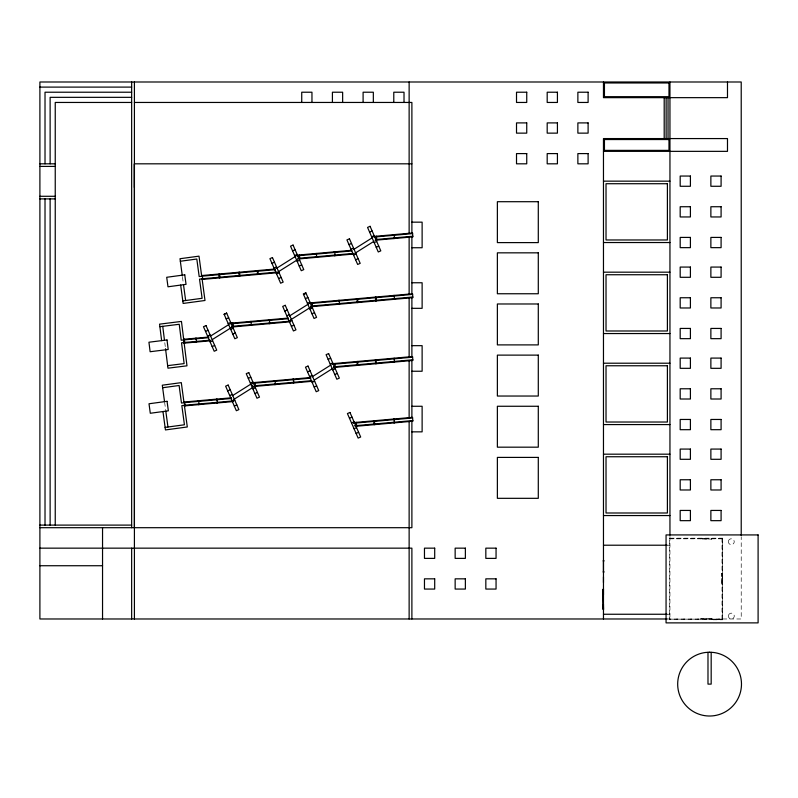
<?xml version="1.0" encoding="UTF-8"?>
<svg xmlns="http://www.w3.org/2000/svg" width="798" height="798" viewBox="0 0 798 798"><rect width="100%" height="100%" fill="white"/><g stroke="black" fill="none" stroke-linecap="round" stroke-linejoin="round"><path stroke-width="0.6" stroke-dasharray="3.99 2.99" d="M700.764 538.411L711.626 539.189L711.626 538.181M669.442 538.65L722.07 538.65M669.442 538.82L722.709 538.82M706.19 539.019L700.764 539.019L700.764 538.181M666.948 545.214L669.951 545.214M722.709 573.473L721.701 573.473L721.701 584.336L722.709 584.336M721.701 573.742L722.31 573.742M721.701 578.63L722.31 578.63M721.701 578.899L722.31 578.899M721.701 579.168L722.31 579.168M721.701 584.066L722.31 584.066M666.948 614.251L669.951 614.251M666.948 618.979L741.222 618.979L741.222 536.755M669.442 619.148L722.07 619.148M182.493 277.205L183.35 283.499M164.637 402.461L165.655 409.982M164.777 342.661L165.515 348.606M722.31 573.473L722.31 584.336M722.24 538.82L722.24 618.979M722.07 538.181L722.07 619.617L669.442 619.617L669.442 538.181L722.709 538.181L722.709 619.787L711.626 619.787L711.626 618.62L700.764 618.62L700.764 619.617M711.357 538.58L711.357 539.189M711.357 618.62L711.357 619.228M706.469 538.58L706.469 539.189M706.469 618.62L706.469 619.228M706.19 618.62L706.19 619.228M705.921 538.411L705.921 539.019M705.921 618.62L705.921 619.228M701.033 538.411L701.033 539.019M701.033 618.62L701.033 619.228M669.951 536.376L669.931 619.148M728.414 541.273L728.574 542.78A2.923 2.923 0 0 0 732.125 544.515A2.923 2.923 0 0 0 734.16 541.134A2.923 2.923 0 0 0 730.978 538.81L730.24 538.989A2.923 2.923 0 0 0 728.624 540.535L728.414 541.273M728.544 615.208L728.494 616.724A2.923 2.923 0 0 0 732.933 618.51A2.923 2.923 0 0 0 733.093 613.722A2.923 2.923 0 0 0 728.544 615.208"/><path stroke-width="1.2" d="M134.403 187.5L134.413 163.819L411.888 163.819M134.413 527.697L134.413 163.819M603.308 604.276L603.308 599.677M603.308 599.418L603.308 594.819M276.637 268.248L295.509 256.358M277.664 272.208L297.594 259.659M210.203 336.287L229.076 324.397M353.654 249.495L372.526 237.605M212.278 339.589L231.161 327.699M354.681 253.455L373.564 241.565M289.425 316.008L308.297 304.118M290.452 319.968L310.382 307.41M232.348 395.758L251.22 383.878L252.786 386.352M233.375 399.718L253.305 387.17M312.208 376.756L331.08 364.866M314.282 380.057L333.155 368.167M292.577 250.851L295.1 249.744M271.958 263.34L274.492 262.243M294.622 255.54L297.155 254.432M274.013 268.028L276.537 266.921M297.155 261.345L299.689 260.238M369.594 232.098L372.127 231.001M276.547 273.834L279.071 272.726M299.2 266.033L301.734 264.926M348.975 244.597L351.509 243.49M371.639 236.787L374.172 235.679M278.592 278.522L281.125 277.415M351.03 249.275L353.554 248.178M374.172 242.592L376.706 241.485M353.564 255.081L356.088 253.973M376.227 247.28L378.751 246.173M224.098 314.412L226.622 313.315M355.609 259.769L358.142 258.662M226.143 318.891L228.667 317.794M205.525 331.389L208.059 330.282M228.188 323.579L230.722 322.482M207.58 336.068L210.103 334.97M303.639 294.572L305.325 293.844M230.722 329.384L233.255 328.277M305.365 298.612L307.888 297.504M210.113 341.873L212.637 340.766M284.746 311.1L287.28 309.993M232.777 334.073L235.3 332.966M307.41 303.3L309.943 302.193M212.158 346.561L214.692 345.454M286.801 315.789L289.325 314.681M309.943 309.095L312.477 307.998M289.335 321.594L291.859 320.487M311.988 313.784L314.522 312.676M291.38 326.272L293.913 325.175M248.288 378.372L250.811 377.264M227.669 390.86L230.203 389.753M250.333 383.06L252.866 381.953M229.724 395.549L232.248 394.441M252.866 388.855L255.4 387.748M328.148 359.359L330.671 358.262M232.258 401.344L234.782 400.247M254.911 393.544L257.445 392.436M307.529 371.858L310.063 370.751M234.303 406.032L236.836 404.925M330.192 364.048L332.716 362.95M309.574 376.536L312.108 375.439M332.726 369.853L335.26 368.746M312.118 382.342L314.641 381.235M334.771 374.541L337.305 373.434M314.163 387.03L316.686 385.923M349.474 418.242L351.998 417.135M351.519 422.93L354.043 421.823M354.053 428.735L356.576 427.628M356.098 433.424L358.631 432.317M180.338 261.255L196.807 259.021L199.181 276.577L202.363 276.148M202.712 278.731L199.53 279.16L202.113 298.292L182.802 300.906M162.642 387.728L179.111 385.504L181.485 403.06L184.667 402.631M185.016 405.204L181.834 405.633L184.428 424.775L165.106 427.389M159.889 326.681L179.231 324.277L181.226 340.237L184.408 339.838M183.68 339.28L184.318 339.2L184.807 343.07L184.158 343.15L183.949 340.776M184.727 342.422L181.545 342.821L184.129 363.599L167.64 365.654M295.021 256.567L295.629 256.507M373.833 236.437L412.536 232.986L412.885 236.866L375.04 240.248M373.893 237.086L412.596 233.634M375.878 239.52L412.825 236.218M351.788 250.283L297.345 255.141L297.405 255.789M296.876 255.839L351.848 250.931M297.634 258.382L353.255 253.415L353.305 254.063L298.881 258.921M201.784 275.549L275.101 269.006L275.44 269.654L201.834 276.198M276.716 272.118L202.074 278.781L204.996 300.487L183.141 303.44L180.657 285.076M277.046 272.746L202.123 279.43L202.792 279.37L202.273 275.51L201.625 275.589L199.001 256.148L179.999 258.722L182.333 275.978M309.604 302.951L412.536 293.764L412.885 297.644L310.811 306.751M309.664 303.589L412.596 294.402M310.751 306.103L412.825 296.996M231.3 323.798L288.397 318.701L288.347 318.063L230.383 323.23L230.442 323.878M231.53 326.392L289.963 321.175L290.282 321.803L231.59 327.04M183.809 339.27L208.677 337.045L208.727 337.694L183.869 339.908M184.099 342.502L210.283 340.167L210.612 340.786L184.158 343.15M412.596 357.195L332.766 364.317L332.716 363.669M333.534 366.861L412.825 359.778M333.594 367.509L412.885 360.427L412.536 356.546L332.387 363.698L332.437 364.347M252.527 382.701L310.671 377.514L310.731 378.162L252.587 383.349M311.33 380.716L254.762 385.763L254.821 386.412M253.734 386.511L312.616 381.254M231.27 397.813L183.799 402.052L183.859 402.701L231.6 398.461L231.27 397.813L231.32 398.461M353.704 422.581L412.536 417.334L412.885 421.214L355.609 426.322M353.763 423.229L412.596 417.972M354.352 425.783L412.825 420.566M39.9 87.102L131.65 87.102M131.65 92.219L45.017 92.219L45.017 163.819M131.65 97.336L50.124 97.336L50.124 163.819M131.65 102.453L55.242 102.453L55.242 525.104M134.413 102.453L411.888 102.453L411.888 233.126M603.468 151.351L727.487 151.351L727.487 138.573L603.468 138.573L603.468 618.979M39.9 163.819L55.242 163.819M39.9 166.413L55.242 166.413M603.468 181.156L669.951 181.156M39.9 196.288L55.242 196.288M39.9 198.892L55.242 198.892M411.888 222.163L422.122 222.163L422.122 247.739L411.888 247.739M603.468 242.532L669.951 242.532M603.468 272.178L669.951 272.178M411.888 282.761L422.122 282.761L422.122 308.327L411.888 308.327M603.468 333.554L669.951 333.554M411.888 345.664L422.122 345.664L422.122 371.24L411.888 371.24M603.468 363.21L669.951 363.21M411.888 406.272L422.122 406.272L422.122 431.848L411.888 431.848M603.468 424.576L669.951 424.576M603.468 454.182L669.951 454.182M603.468 515.558L669.951 515.558M39.9 525.104L131.65 525.104M39.9 527.697L411.888 527.697L411.888 420.885M603.468 545.214L666.948 545.214M39.9 548.156L411.888 548.156L411.888 618.979M603.468 560.555L603.468 572.246M603.148 560.854L604.116 560.854M39.9 565.732L102.543 565.732M603.148 571.947L604.116 571.947M603.468 576.924L603.468 582.55M603.468 588.934L603.468 594.819M603.468 604.276L603.468 609.263M603.468 614.251L666.948 614.251M666.948 618.979L39.9 618.979L39.9 81.995L741.222 81.995L741.222 535.508M183.49 284.567L185.645 300.527M164.528 401.663L162.303 385.195L181.306 382.631L183.929 402.072L184.577 401.983L185.096 405.853L184.458 405.943L187.301 426.97L165.445 429.923L162.962 411.549M165.794 411.05L167.959 427M162.742 326.332L164.478 340.287M165.535 348.736L167.959 368.187L186.981 365.823L181.455 321.424L159.57 324.148L161.625 340.636M394.162 234.622L394.511 238.512M393.813 237.914L393.873 238.562M394.162 295.4L394.511 299.28M393.524 295.459L393.584 296.108M393.813 298.691L393.873 299.34M394.162 358.182L394.511 362.073M393.813 361.484L393.873 362.122M394.162 418.97L394.511 422.85M393.524 419.03L393.584 419.678M393.813 422.262L393.873 422.91M376.417 236.208L376.766 240.088M375.978 297.026L376.327 300.906M375.339 297.075L375.399 297.724M375.479 298.592L375.688 300.966M375.978 359.808L376.327 363.689M375.339 359.868L375.399 360.516M375.479 361.374L375.688 363.748M374.392 420.736L374.731 424.616M373.753 420.795L373.813 421.434M373.883 422.302L374.102 424.676M357.584 298.661L357.923 302.552M356.945 298.721L357.005 299.37M357.075 300.228L357.295 302.602M357.584 361.454L357.923 365.334M356.945 361.504L357.005 362.152M357.075 363.02L357.295 365.394M356.297 422.351L356.636 426.232M354.063 422.551L354.122 423.199M334.781 251.799L335.13 255.689M339.18 300.307L339.529 304.188M334.143 251.859L334.202 252.507M334.432 255.091L334.492 255.739M338.542 300.367L338.601 301.006M338.831 303.599L338.891 304.247M334.97 363.469L335.32 367.349M316.377 253.445L316.726 257.325M315.749 253.505L315.799 254.143M316.038 256.737L316.088 257.385M312.188 302.711L312.537 306.602M311.549 302.771L311.898 306.651M299.4 254.961L299.749 258.841M293.474 379.05L293.814 382.93M292.836 379.11L292.886 379.758M293.125 382.342L293.175 382.99M275.101 269.006L275.16 269.654M275.071 380.696L275.42 384.576M269.395 319.749L269.744 323.629M274.432 380.746L274.492 381.394M274.721 383.988L274.781 384.636M268.756 319.808L268.816 320.457M269.046 323.04L269.106 323.689M257.904 270.542L258.243 274.422M257.265 270.592L257.614 274.482M251.001 321.394L251.35 325.275M250.363 321.444L250.422 322.093M250.652 324.686L250.712 325.335M255.111 382.471L255.46 386.362M254.472 382.531L254.532 383.18M239.5 272.178L239.849 276.068M238.861 272.238L238.921 272.886M239.001 273.744L239.21 276.118M232.966 323L233.315 326.881M231.959 323.09L232.019 323.739M232.248 326.332L232.308 326.971M219.54 273.963L219.889 277.844M218.901 274.023L218.961 274.672M219.041 275.529L219.251 277.904M217.096 399.08L217.445 402.97M216.458 399.14L216.517 399.788M216.747 402.372L216.807 403.02M196.238 338.153L196.587 342.043M195.61 338.212L195.66 338.861M195.899 341.454L195.949 342.093M198.692 400.726L199.041 404.606M198.064 400.786L198.113 401.424M198.353 404.017L198.403 404.666M727.487 81.995L727.487 97.655L603.468 97.655L603.468 81.995M711.178 652.325L711.178 684.115L707.986 684.115L707.986 652.325M669.951 81.995L669.951 535.149M668.036 97.655L668.036 138.573M666.121 97.655L666.121 138.573M664.195 97.655L664.195 138.573M603.308 589.832L603.308 594.56M411.888 236.777L411.888 293.814M411.888 297.375L411.888 356.626M411.888 360.277L411.888 417.384M409.135 81.995L409.135 233.285M409.135 237.206L409.135 294.063M409.135 297.973L409.135 356.846M409.135 360.766L409.135 417.633M409.135 421.553L409.135 618.979M404.017 102.453L404.017 92.219L393.783 92.219L393.783 102.453M373.334 102.453L373.334 92.219L363.1 92.219L363.1 102.453M342.641 102.453L342.641 92.219L332.417 92.219L332.417 102.453M311.958 102.453L311.958 92.219L301.734 92.219L301.734 102.453M134.413 81.995L134.413 618.979M131.65 81.995L131.65 527.697M131.65 548.156L131.65 618.979M102.543 527.697L102.543 618.979M50.124 198.892L50.124 525.104M45.017 198.892L45.017 525.104M603.148 589.313L603.468 609.772L603.148 589.313M603.308 604.535L603.308 609.263L603.308 604.535M293.056 245.066L290.532 246.163L301.255 270.712L303.779 269.614L293.056 245.066M272.447 257.555L269.914 258.662L280.637 283.21L283.17 282.103L272.447 257.555M370.073 226.313L367.549 227.42L378.272 251.969L380.796 250.861L370.073 226.313M349.464 238.802L346.931 239.909L357.654 264.457L360.187 263.35L349.464 238.802M226.622 313.105L224.098 314.213L234.821 338.761L237.345 337.654L226.622 313.105M206.014 325.594L203.48 326.701L214.203 351.25L216.737 350.142L206.014 325.594M305.843 292.816L303.32 293.923L314.043 318.472L316.567 317.365L305.843 292.816M285.235 305.305L282.701 306.412L293.425 330.961L295.958 329.853L285.235 305.305M248.767 372.576L246.243 373.683L256.966 398.232L259.49 397.125L248.767 372.576M228.158 385.065L225.625 386.172L236.348 410.721L238.881 409.613L228.158 385.065M328.626 353.574L326.093 354.681L336.826 379.23L339.35 378.122L328.626 353.574M308.008 366.063L305.484 367.17L316.208 391.718L318.741 390.611L308.008 366.063M349.953 412.456L347.419 413.554L358.142 438.102L360.676 437.005L349.953 412.456M184.757 274.841L166.702 277.285L167.989 286.791L186.044 284.347L184.757 274.841M167.061 401.324L149.007 403.768L150.293 413.264L168.348 410.82L167.061 401.324M167.021 339.968L148.937 342.222L150.124 351.728L168.198 349.484L167.021 339.968M232.886 400.935L184.089 405.294L184.148 405.933L233.206 401.564L232.886 400.935M709.582 652.215L705.422 652.495A31.89 31.89 0 0 0 682.679 701.252A31.89 31.89 0 0 0 736.484 701.252A31.89 31.89 0 0 0 713.741 652.495L709.582 652.215M668.983 82.962L604.445 82.962L604.445 96.678L668.983 96.678L668.983 82.962M526.74 92.219L516.515 92.219L516.515 102.453L526.74 102.453L526.74 92.219M557.423 92.219L547.189 92.219L547.189 102.453L557.423 102.453L557.423 92.219M588.106 92.219L577.872 92.219L577.872 102.453L588.106 102.453L588.106 92.219M526.74 122.902L516.515 122.902L516.515 133.136L526.74 133.136L526.74 122.902M557.423 122.902L547.189 122.902L547.189 133.136L557.423 133.136L557.423 122.902M588.106 122.902L577.872 122.902L577.872 133.136L588.106 133.136L588.106 122.902M668.983 139.54L604.445 139.54L604.445 150.383L668.983 150.383L668.983 139.54M526.74 153.595L516.515 153.595L516.515 163.819L526.74 163.819L526.74 153.595M557.423 153.595L547.189 153.595L547.189 163.819L557.423 163.819L557.423 153.595M588.106 153.595L577.872 153.595L577.872 163.819L588.106 163.819L588.106 153.595M690.41 176.049L680.185 176.049L680.185 186.273L690.41 186.273L690.41 176.049M721.093 176.049L710.868 176.049L710.868 186.273L721.093 186.273L721.093 176.049M667.397 183.72L606.021 183.72L606.021 239.969L667.397 239.969L667.397 183.72M538.291 201.704L497.373 201.704L497.373 242.612L538.291 242.612L538.291 201.704M690.41 206.732L680.185 206.732L680.185 216.956L690.41 216.956L690.41 206.732M721.093 206.732L710.868 206.732L710.868 216.956L721.093 216.956L721.093 206.732M690.41 237.415L680.185 237.415L680.185 247.649L690.41 247.649L690.41 237.415M721.093 237.415L710.868 237.415L710.868 247.649L721.093 247.649L721.093 237.415M538.291 252.836L497.373 252.836L497.373 293.754L538.291 293.754L538.291 252.836M690.41 267.071L680.185 267.071L680.185 277.295L690.41 277.295L690.41 267.071M721.093 267.071L710.868 267.071L710.868 277.295L721.093 277.295L721.093 267.071M667.397 274.741L606.021 274.741L606.021 330.99L667.397 330.99L667.397 274.741M690.41 297.754L680.185 297.754L680.185 307.978L690.41 307.978L690.41 297.754M721.093 297.754L710.868 297.754L710.868 307.978L721.093 307.978L721.093 297.754M538.291 303.978L497.373 303.978L497.373 344.896L538.291 344.896L538.291 303.978M690.41 328.437L680.185 328.437L680.185 338.661L690.41 338.661L690.41 328.437M721.093 328.437L710.868 328.437L710.868 338.661L721.093 338.661L721.093 328.437M538.291 355.12L497.373 355.12L497.373 396.037L538.291 396.037L538.291 355.12M690.41 358.093L680.185 358.093L680.185 368.317L690.41 368.317L690.41 358.093M721.093 358.093L710.868 358.093L710.868 368.317L721.093 368.317L721.093 358.093M667.397 365.763L606.021 365.763L606.021 422.022L667.397 422.022L667.397 365.763M690.41 388.776L680.185 388.776L680.185 399.01L690.41 399.01L690.41 388.776M721.093 388.776L710.868 388.776L710.868 399.01L721.093 399.01L721.093 388.776M538.291 406.262L497.373 406.262L497.373 447.179L538.291 447.179L538.291 406.262M690.41 419.459L680.185 419.459L680.185 429.693L690.41 429.693L690.41 419.459M721.093 419.459L710.868 419.459L710.868 429.693L721.093 429.693L721.093 419.459M690.41 449.075L680.185 449.075L680.185 459.299L690.41 459.299L690.41 449.075M721.093 449.075L710.868 449.075L710.868 459.299L721.093 459.299L721.093 449.075M667.397 456.745L606.021 456.745L606.021 512.994L667.397 512.994L667.397 456.745M538.291 457.404L497.373 457.404L497.373 498.321L538.291 498.321L538.291 457.404M690.41 479.758L680.185 479.758L680.185 489.982L690.41 489.982L690.41 479.758M721.093 479.758L710.868 479.758L710.868 489.982L721.093 489.982L721.093 479.758M690.41 510.441L680.185 510.441L680.185 520.665L690.41 520.665L690.41 510.441M721.093 510.441L710.868 510.441L710.868 520.665L721.093 520.665L721.093 510.441M758.1 534.929L666.061 534.929L666.061 622.879L758.1 622.879L758.1 534.929M434.701 548.156L424.466 548.156L424.466 558.381L434.701 558.381L434.701 548.156M465.374 548.156L455.149 548.156L455.149 558.381L465.374 558.381L465.374 548.156M496.057 548.156L485.832 548.156L485.832 558.381L496.057 558.381L496.057 548.156M434.701 578.839L424.466 578.839L424.466 589.064L434.701 589.064L434.701 578.839M465.374 578.839L455.149 578.839L455.149 589.064L465.374 589.064L465.374 578.839M496.057 578.839L485.832 578.839L485.832 589.064L496.057 589.064L496.057 578.839"/></g></svg>
